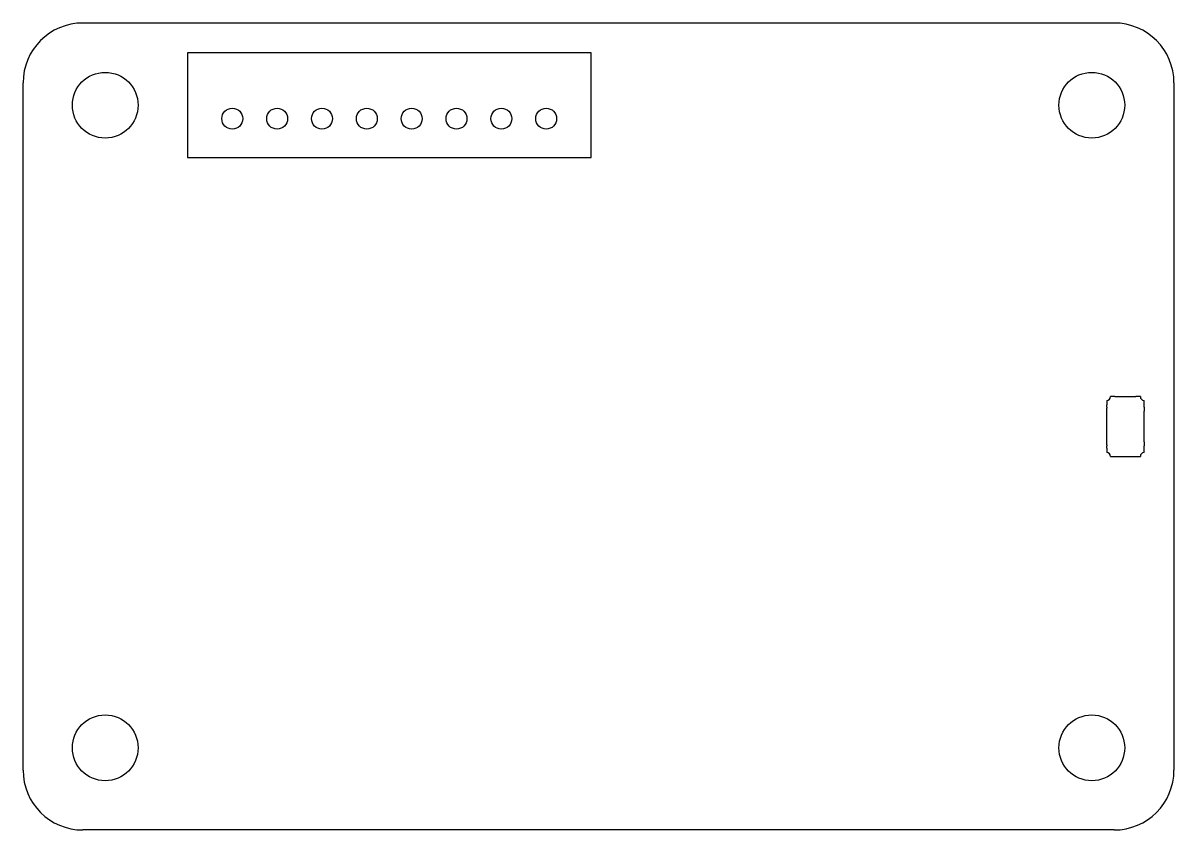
# Model space of a CAD drawing. Header units: millimetres. Extents: x 29.9 to 68.4, y 144 to 171.
import ezdxf

# ---------------------------------------------------------------- set-up
doc = ezdxf.new("R2010")
doc.units = ezdxf.units.MM
doc.layers.add('1', color=7, linetype='Continuous')

msp = doc.modelspace()

# ---------------------------------------------------------------- linework, layer by layer
at = {"layer": '1', "color": 7, "linetype": 'Continuous', "lineweight": 25}
for p, q in [((66.401, 171.039), (31.901, 171.039)), ((29.901, 146.039), (29.901, 169.039)), ((68.401, 169.039), (68.401, 146.039)), ((66.151, 158.414), (66.151, 158.264)), ((66.151, 158.189), (66.151, 158.264)), ((66.426, 158.539), (66.276, 158.539)), ((66.426, 158.539), (67.126, 158.539)), ((67.276, 158.539), (67.126, 158.539)), ((67.401, 158.264), (67.401, 158.414)), ((67.401, 158.189), (67.401, 158.264)), ((66.151, 158.189), (66.151, 158.153)), ((66.151, 158.054), (66.151, 158.153)), ((66.151, 157.024), (66.151, 158.054)), ((67.401, 158.189), (67.401, 158.153)), ((67.401, 158.153), (67.401, 158.054)), ((67.401, 157.024), (67.401, 158.054)), ((66.151, 156.925), (66.151, 157.024)), ((66.151, 156.925), (66.151, 156.889)), ((66.151, 156.814), (66.151, 156.889)), ((66.151, 156.814), (66.151, 156.664)), ((67.401, 157.024), (67.401, 156.925)), ((67.401, 156.925), (67.401, 156.889)), ((67.401, 156.814), (67.401, 156.889)), ((67.401, 156.664), (67.401, 156.814)), ((66.276, 156.539), (66.426, 156.539)), ((66.426, 156.539), (67.126, 156.539)), ((67.126, 156.539), (67.276, 156.539)), ((66.401, 144.039), (31.901, 144.039))]:
    msp.add_line(p, q, dxfattribs=at)
msp.add_lwpolyline([(35.401, 166.539), (48.901, 166.539), (48.901, 170.039), (35.401, 170.039)], close=True, dxfattribs=at)
for centre, radius in [((32.651, 168.289), 1.1), ((65.651, 168.289), 1.1), ((36.901, 167.839), 0.35), ((38.401, 167.839), 0.35), ((39.901, 167.839), 0.35), ((41.401, 167.839), 0.35), ((42.901, 167.839), 0.35), ((44.401, 167.839), 0.35), ((45.901, 167.839), 0.35), ((47.401, 167.839), 0.35), ((32.651, 146.789), 1.1), ((65.651, 146.789), 1.1)]:
    msp.add_circle(centre, radius, dxfattribs=at)
for centre, radius, start, end in [((31.901, 169.039), 2, 90, 180), ((66.401, 169.039), 2, 0, 90), ((66.151, 158.539), 0.125, 270, 0), ((67.401, 158.539), 0.125, 180, 270), ((66.151, 156.539), 0.125, 0, 90), ((67.401, 156.539), 0.125, 90, 180), ((31.901, 146.039), 2, 180, 270), ((66.401, 146.039), 2, 270, 0)]:
    msp.add_arc(centre, radius, start, end, dxfattribs=at)

doc.saveas('drawing.dxf')
